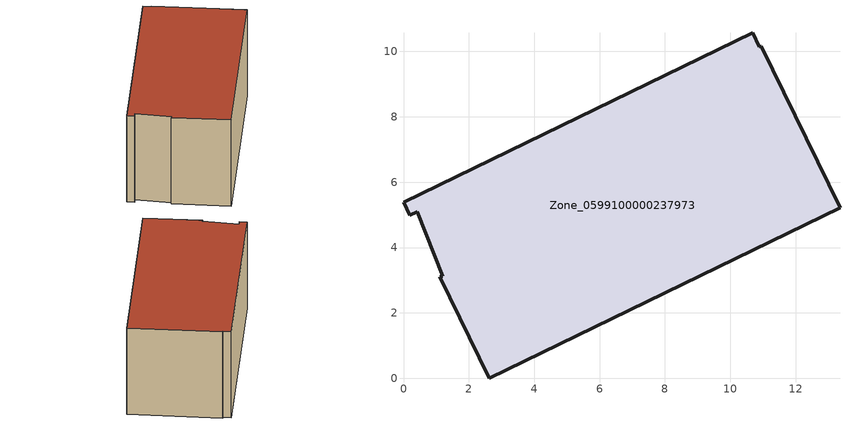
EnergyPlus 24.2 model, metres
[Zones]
Zone_0599100000237973
 floor ground (C_G): 10.69,10.57 10.89,10.14 10.95,10.16 13.36,5.21 2.63,0 1.11,3.11 1.2,3.13 0.42,5.1 0.2,4.99 0,5.39 z0
 wall outside (C_F): 1.11,3.11 2.63,0 13.36,5.21 10.95,10.16 10.89,10.14 10.69,10.57 0,5.39 0.2,4.99 0.42,5.1 1.2,3.13 1.11,3.11 z0:5.81
 roof outside (C_R): 10.89,10.14 10.69,10.57 0,5.39 0.2,4.99 0.42,5.1 1.2,3.13 1.11,3.11 2.63,0 13.36,5.21 10.95,10.16 z5.81
[BUILDING]
Pand.0599100000237973: North Axis=0; Terrain=City; Loads Convergence Tolerance Value=0.04; Temperature Convergence Tolerance Value=0.4; Solar Distribution=FullExterior; Maximum Number of Warmup Days=25; Minimum Number of Warmup Days=1
[Site:Location]
Rotterdam.The.Hague.AP_ZH_NLD Design_Conditions: Latitude=51.96; Longitude=4.45; Time Zone=1; Elevation=-4.5
[SITE:GROUNDTEMPERATURE:BUILDINGSURFACE]
18, 18, 18, 18, 18, 18, 18, 18, 18, 18, 18, 18
[MATERIAL] Thermal Absorptance=0.9; Solar Absorptance=0.7; Visible Absorptance=0.7
Name | Roughness | Thickness | Conductivity | Density | Specific Heat
G.TI.1965-1974 | MediumSmooth | 0.15 | 0.882353 | 540 | 1210
F.TI.1965-1974 | Rough | 0.3 | 0.697674 | 1920 | 840
R.TI.1965-1974 | MediumRough | 0.2 | 0.232558 | 1500 | 1000
[CONSTRUCTION]
C_G: G.TI.1965-1974
C_F: F.TI.1965-1974
C_R: R.TI.1965-1974
[ZONE]
Zone_0599100000237973: Type=1; Multiplier=1; Ceiling Height=Autocalculate; Volume=Autocalculate; Floor Area=autocalculate; Part of Total Floor Area=Yes
[ZONEINFILTRATION:DESIGNFLOWRATE]
Infil_Zone_0599100000237973: Zone or ZoneList or Space or SpaceList=Zone_0599100000237973; Schedule=AlwaysOn; Design Flow Rate Calculation Method=Flow/Area; Flow Rate per Floor Area=0.003; Constant Term Coefficient=1; Temperature Term Coefficient=0; Velocity Term Coefficient=0; Velocity Squared Term Coefficient=0
[HVACTEMPLATE:ZONE:IDEALLOADSAIRSYSTEM]
Zone_0599100000237973: Maximum Heating Supply Air Temperature=50; Minimum Cooling Supply Air Temperature=13; Maximum Heating Supply Air Humidity Ratio=0.0156; Minimum Cooling Supply Air Humidity Ratio=0.0077; Heating Limit=NoLimit; Cooling Limit=NoLimit; Dehumidification Control Type=ConstantSensibleHeatRatio; Cooling Sensible Heat Ratio=0.7; Dehumidification Setpoint=60; Humidification Control Type=None; Humidification Setpoint=30; Outdoor Air Method=None; Outdoor Air Flow Rate per Person=0.00944; Outdoor Air Flow Rate per Zone Floor Area=0; Outdoor Air Flow Rate per Zone=0; Demand Controlled Ventilation Type=None; Outdoor Air Economizer Type=NoEconomizer; Heat Recovery Type=None; Sensible Heat Recovery Effectiveness=0.7; Latent Heat Recovery Effectiveness=0.65
[ZONECONTROL:THERMOSTAT]
ThermostatControl_Zone_0599100000237973: Zone or ZoneList=Zone_0599100000237973; Control Type Schedule=DualSetpointControlType; Control 1=Thermostat_Zone_0599100000237973; Temperature Difference Between Cutout And Setpoint=0
[THERMOSTATSETPOINT:DUALSETPOINT]
Thermostat_Zone_0599100000237973: Heating Setpoint Temperature Schedule=HeatingSetpoint_Zone_0599100000237973; Cooling Setpoint Temperature Schedule=CoolingSetpoint_Zone_0599100000237973
[SCHEDULE:COMPACT]
HeatingSetpoint_Zone_0599100000237973: Through: 12/31, For: AllDays, Until: 24:00, 21
CoolingSetpoint_Zone_0599100000237973: Through: 12/31, For: AllDays, Until: 24:00, 24
DualSetpointControlType: Through: 12/31, For: AllDays, Until: 24:00, 4
AlwaysOn: Through: 12/31, For: AllDays, Until: 24:00, 1
